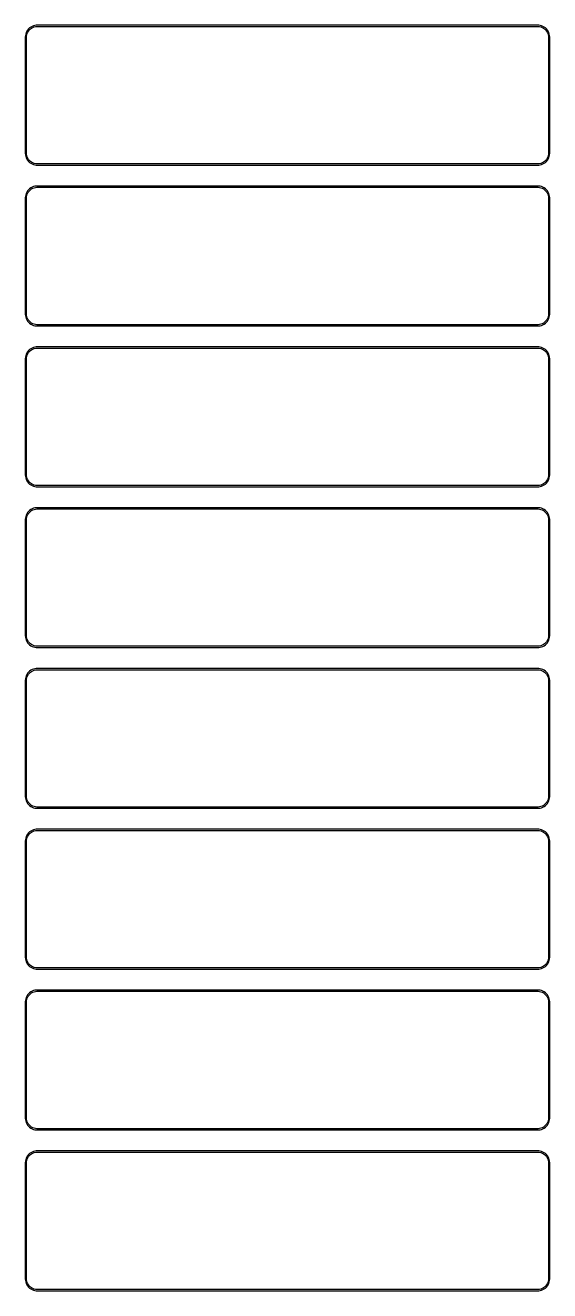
# Model space of a CAD drawing. Header units: metres. Extents: x -112 to 112, y 1005 to 2031.
# Drawn here: x -112 to 112, y 1488 to 2031 of the extents above; entities that cross this region are included whole.
import ezdxf

# ---------------------------------------------------------------- set-up
doc = ezdxf.new("R2010")
doc.units = ezdxf.units.M

msp = doc.modelspace()

# ---------------------------------------------------------------- linework, layer by layer
for p, q in [((-109.045, 2030.76), (-109.629, 2030.52)), ((-108.437, 2030.91), (-109.045, 2030.76)), ((-107.814, 2030.99), (-108.437, 2030.91)), ((107.814, 2030.99), (-107.814, 2030.99)), ((108.437, 2030.91), (107.814, 2030.99)), ((109.045, 2030.76), (108.437, 2030.91)), ((109.629, 2030.52), (109.045, 2030.76)), ((-112.461, 2026.63), (-112.5, 2026)), ((-112.5, 2026), (-112.5, 1976)), ((-112.343, 2027.24), (-112.461, 2026.63)), ((-112.149, 2027.84), (-112.343, 2027.24)), ((-111.882, 2028.41), (-112.149, 2027.84)), ((-112, 2025.75), (-111.963, 2026.35)), ((-112, 1976.25), (-112, 2025.75)), ((-111.963, 2026.35), (-111.851, 2026.93)), ((-111.545, 2028.94), (-111.882, 2028.41)), ((-111.851, 2026.93), (-111.666, 2027.5)), ((-111.666, 2027.5), (-111.412, 2028.04)), ((-111.145, 2029.42), (-111.545, 2028.94)), ((-111.412, 2028.04), (-111.093, 2028.54)), ((-110.687, 2029.85), (-111.145, 2029.42)), ((-111.093, 2028.54), (-110.713, 2029)), ((-110.713, 2029), (-110.278, 2029.41)), ((-110.179, 2030.22), (-110.687, 2029.85)), ((-110.278, 2029.41), (-109.795, 2029.76)), ((-109.629, 2030.52), (-110.179, 2030.22)), ((-109.795, 2029.76), (-109.272, 2030.05)), ((-109.272, 2030.05), (-108.718, 2030.27)), ((-108.718, 2030.27), (-108.14, 2030.42)), ((-108.14, 2030.42), (-107.548, 2030.49)), ((-107.548, 2030.49), (107.548, 2030.49)), ((107.548, 2030.49), (108.14, 2030.42)), ((108.14, 2030.42), (108.718, 2030.27)), ((108.718, 2030.27), (109.272, 2030.05)), ((109.272, 2030.05), (109.795, 2029.76)), ((110.179, 2030.22), (109.629, 2030.52)), ((109.795, 2029.76), (110.278, 2029.41)), ((110.687, 2029.85), (110.179, 2030.22)), ((110.278, 2029.41), (110.713, 2029)), ((111.145, 2029.42), (110.687, 2029.85)), ((110.713, 2029), (111.093, 2028.54)), ((111.093, 2028.54), (111.412, 2028.04)), ((111.545, 2028.94), (111.145, 2029.42)), ((111.412, 2028.04), (111.666, 2027.5)), ((111.882, 2028.41), (111.545, 2028.94)), ((111.666, 2027.5), (111.851, 2026.93)), ((111.851, 2026.93), (111.963, 2026.35)), ((112.149, 2027.84), (111.882, 2028.41)), ((111.963, 2026.35), (112, 2025.75)), ((112, 2025.75), (112, 1976.25)), ((112.343, 2027.24), (112.149, 2027.84)), ((112.461, 2026.63), (112.343, 2027.24)), ((112.5, 2026), (112.461, 2026.63)), ((112.5, 1976), (112.5, 2026)), ((-112.5, 1976), (-112.461, 1975.37)), ((-112.461, 1975.37), (-112.343, 1974.76)), ((-112.343, 1974.76), (-112.149, 1974.16)), ((-112.149, 1974.16), (-111.882, 1973.59)), ((-111.963, 1975.65), (-112, 1976.25)), ((-111.851, 1975.07), (-111.963, 1975.65)), ((-111.882, 1973.59), (-111.545, 1973.06)), ((-111.666, 1974.5), (-111.851, 1975.07)), ((-111.412, 1973.96), (-111.666, 1974.5)), ((-111.545, 1973.06), (-111.145, 1972.58)), ((-111.093, 1973.46), (-111.412, 1973.96)), ((-111.145, 1972.58), (-110.687, 1972.15)), ((-110.713, 1973), (-111.093, 1973.46)), ((-110.278, 1972.59), (-110.713, 1973)), ((-110.687, 1972.15), (-110.179, 1971.78)), ((-109.795, 1972.24), (-110.278, 1972.59)), ((-110.179, 1971.78), (-109.629, 1971.48)), ((-109.272, 1971.95), (-109.795, 1972.24)), ((-109.629, 1971.48), (-109.045, 1971.24)), ((-108.718, 1971.73), (-109.272, 1971.95)), ((-109.045, 1971.24), (-108.437, 1971.09)), ((-108.14, 1971.58), (-108.718, 1971.73)), ((-108.437, 1971.09), (-107.814, 1971.01)), ((-107.548, 1971.51), (-108.14, 1971.58)), ((107.548, 1971.51), (-107.548, 1971.51)), ((108.14, 1971.58), (107.548, 1971.51)), ((107.814, 1971.01), (108.437, 1971.09)), ((108.718, 1971.73), (108.14, 1971.58)), ((108.437, 1971.09), (109.045, 1971.24)), ((109.272, 1971.95), (108.718, 1971.73)), ((109.045, 1971.24), (109.629, 1971.48)), ((109.795, 1972.24), (109.272, 1971.95)), ((109.629, 1971.48), (110.179, 1971.78)), ((110.278, 1972.59), (109.795, 1972.24)), ((110.179, 1971.78), (110.687, 1972.15)), ((110.713, 1973), (110.278, 1972.59)), ((110.687, 1972.15), (111.145, 1972.58)), ((111.093, 1973.46), (110.713, 1973)), ((111.412, 1973.96), (111.093, 1973.46)), ((111.145, 1972.58), (111.545, 1973.06)), ((111.666, 1974.5), (111.412, 1973.96)), ((111.545, 1973.06), (111.882, 1973.59)), ((111.851, 1975.07), (111.666, 1974.5)), ((111.963, 1975.65), (111.851, 1975.07)), ((111.882, 1973.59), (112.149, 1974.16)), ((112, 1976.25), (111.963, 1975.65)), ((112.149, 1974.16), (112.343, 1974.76)), ((112.343, 1974.76), (112.461, 1975.37)), ((112.461, 1975.37), (112.5, 1976)), ((-107.814, 1971.01), (107.814, 1971.01)), ((-111.145, 1960.42), (-111.545, 1959.94)), ((-110.687, 1960.85), (-111.145, 1960.42)), ((-110.713, 1960), (-110.278, 1960.41)), ((-110.179, 1961.22), (-110.687, 1960.85)), ((-110.278, 1960.41), (-109.795, 1960.76)), ((-109.629, 1961.52), (-110.179, 1961.22)), ((-109.795, 1960.76), (-109.272, 1961.05)), ((-109.045, 1961.76), (-109.629, 1961.52)), ((-109.272, 1961.05), (-108.718, 1961.27)), ((-108.437, 1961.91), (-109.045, 1961.76)), ((-108.718, 1961.27), (-108.14, 1961.42)), ((-107.814, 1961.99), (-108.437, 1961.91)), ((-108.14, 1961.42), (-107.548, 1961.49)), ((107.814, 1961.99), (-107.814, 1961.99)), ((-107.548, 1961.49), (107.548, 1961.49)), ((107.548, 1961.49), (108.14, 1961.42)), ((108.437, 1961.91), (107.814, 1961.99)), ((108.14, 1961.42), (108.718, 1961.27)), ((109.045, 1961.76), (108.437, 1961.91)), ((108.718, 1961.27), (109.272, 1961.05)), ((109.629, 1961.52), (109.045, 1961.76)), ((109.272, 1961.05), (109.795, 1960.76)), ((110.179, 1961.22), (109.629, 1961.52)), ((109.795, 1960.76), (110.278, 1960.41)), ((110.687, 1960.85), (110.179, 1961.22)), ((110.278, 1960.41), (110.713, 1960)), ((111.145, 1960.42), (110.687, 1960.85)), ((111.545, 1959.94), (111.145, 1960.42)), ((-112.461, 1957.63), (-112.5, 1957)), ((-112.5, 1957), (-112.5, 1907)), ((-112.343, 1958.24), (-112.461, 1957.63)), ((-112.149, 1958.84), (-112.343, 1958.24)), ((-111.882, 1959.41), (-112.149, 1958.84)), ((-112, 1956.75), (-111.963, 1957.35)), ((-112, 1907.25), (-112, 1956.75)), ((-111.963, 1957.35), (-111.851, 1957.93)), ((-111.545, 1959.94), (-111.882, 1959.41)), ((-111.851, 1957.93), (-111.666, 1958.5)), ((-111.666, 1958.5), (-111.412, 1959.04)), ((-111.412, 1959.04), (-111.093, 1959.54)), ((-111.093, 1959.54), (-110.713, 1960)), ((110.713, 1960), (111.093, 1959.54)), ((111.093, 1959.54), (111.412, 1959.04)), ((111.412, 1959.04), (111.666, 1958.5)), ((111.882, 1959.41), (111.545, 1959.94)), ((111.666, 1958.5), (111.851, 1957.93)), ((111.851, 1957.93), (111.963, 1957.35)), ((112.149, 1958.84), (111.882, 1959.41)), ((111.963, 1957.35), (112, 1956.75)), ((112, 1956.75), (112, 1907.25)), ((112.343, 1958.24), (112.149, 1958.84)), ((112.461, 1957.63), (112.343, 1958.24)), ((112.5, 1957), (112.461, 1957.63)), ((112.5, 1907), (112.5, 1957)), ((-112.5, 1907), (-112.461, 1906.37)), ((-112.461, 1906.37), (-112.343, 1905.76)), ((-111.963, 1906.65), (-112, 1907.25)), ((-111.851, 1906.07), (-111.963, 1906.65)), ((-111.666, 1905.5), (-111.851, 1906.07)), ((111.851, 1906.07), (111.666, 1905.5)), ((111.963, 1906.65), (111.851, 1906.07)), ((112, 1907.25), (111.963, 1906.65)), ((112.343, 1905.76), (112.461, 1906.37)), ((112.461, 1906.37), (112.5, 1907)), ((-112.343, 1905.76), (-112.149, 1905.16)), ((-112.149, 1905.16), (-111.882, 1904.59)), ((-111.882, 1904.59), (-111.545, 1904.06)), ((-111.412, 1904.96), (-111.666, 1905.5)), ((-111.545, 1904.06), (-111.145, 1903.58)), ((-111.093, 1904.46), (-111.412, 1904.96)), ((-111.145, 1903.58), (-110.687, 1903.15)), ((-110.713, 1904), (-111.093, 1904.46)), ((-110.278, 1903.59), (-110.713, 1904)), ((-110.687, 1903.15), (-110.179, 1902.78)), ((-109.795, 1903.24), (-110.278, 1903.59)), ((-110.179, 1902.78), (-109.629, 1902.48)), ((-109.272, 1902.95), (-109.795, 1903.24)), ((-109.629, 1902.48), (-109.045, 1902.24)), ((-108.718, 1902.73), (-109.272, 1902.95)), ((-109.045, 1902.24), (-108.437, 1902.09)), ((-108.14, 1902.58), (-108.718, 1902.73)), ((-108.437, 1902.09), (-107.814, 1902.01)), ((-107.548, 1902.51), (-108.14, 1902.58)), ((-107.814, 1902.01), (107.814, 1902.01)), ((107.548, 1902.51), (-107.548, 1902.51)), ((108.14, 1902.58), (107.548, 1902.51)), ((107.814, 1902.01), (108.437, 1902.09)), ((108.718, 1902.73), (108.14, 1902.58)), ((108.437, 1902.09), (109.045, 1902.24)), ((109.272, 1902.95), (108.718, 1902.73)), ((109.045, 1902.24), (109.629, 1902.48)), ((109.795, 1903.24), (109.272, 1902.95)), ((109.629, 1902.48), (110.179, 1902.78)), ((110.278, 1903.59), (109.795, 1903.24)), ((110.179, 1902.78), (110.687, 1903.15)), ((110.713, 1904), (110.278, 1903.59)), ((110.687, 1903.15), (111.145, 1903.58)), ((111.093, 1904.46), (110.713, 1904)), ((111.412, 1904.96), (111.093, 1904.46)), ((111.145, 1903.58), (111.545, 1904.06)), ((111.666, 1905.5), (111.412, 1904.96)), ((111.545, 1904.06), (111.882, 1904.59)), ((111.882, 1904.59), (112.149, 1905.16)), ((112.149, 1905.16), (112.343, 1905.76)), ((-112.149, 1889.84), (-112.343, 1889.24)), ((-111.882, 1890.41), (-112.149, 1889.84)), ((-111.545, 1890.94), (-111.882, 1890.41)), ((-111.666, 1889.5), (-111.412, 1890.04)), ((-111.145, 1891.42), (-111.545, 1890.94)), ((-111.412, 1890.04), (-111.093, 1890.54)), ((-110.687, 1891.85), (-111.145, 1891.42)), ((-111.093, 1890.54), (-110.713, 1891)), ((-110.713, 1891), (-110.278, 1891.41)), ((-110.179, 1892.22), (-110.687, 1891.85)), ((-110.278, 1891.41), (-109.795, 1891.76)), ((-109.629, 1892.52), (-110.179, 1892.22)), ((-109.795, 1891.76), (-109.272, 1892.05)), ((-109.045, 1892.76), (-109.629, 1892.52)), ((-109.272, 1892.05), (-108.718, 1892.27)), ((-108.437, 1892.91), (-109.045, 1892.76)), ((-108.718, 1892.27), (-108.14, 1892.42)), ((-107.814, 1892.99), (-108.437, 1892.91)), ((-108.14, 1892.42), (-107.548, 1892.49)), ((107.814, 1892.99), (-107.814, 1892.99)), ((-107.548, 1892.49), (107.548, 1892.49)), ((107.548, 1892.49), (108.14, 1892.42)), ((108.437, 1892.91), (107.814, 1892.99)), ((108.14, 1892.42), (108.718, 1892.27)), ((109.045, 1892.76), (108.437, 1892.91)), ((108.718, 1892.27), (109.272, 1892.05)), ((109.629, 1892.52), (109.045, 1892.76)), ((109.272, 1892.05), (109.795, 1891.76)), ((110.179, 1892.22), (109.629, 1892.52)), ((109.795, 1891.76), (110.278, 1891.41)), ((110.687, 1891.85), (110.179, 1892.22)), ((110.278, 1891.41), (110.713, 1891)), ((111.145, 1891.42), (110.687, 1891.85)), ((110.713, 1891), (111.093, 1890.54)), ((111.093, 1890.54), (111.412, 1890.04)), ((111.545, 1890.94), (111.145, 1891.42)), ((111.412, 1890.04), (111.666, 1889.5)), ((111.882, 1890.41), (111.545, 1890.94)), ((112.149, 1889.84), (111.882, 1890.41)), ((112.343, 1889.24), (112.149, 1889.84)), ((-112.461, 1888.63), (-112.5, 1888)), ((-112.5, 1888), (-112.5, 1838)), ((-112.343, 1889.24), (-112.461, 1888.63)), ((-112, 1887.75), (-111.963, 1888.35)), ((-112, 1838.25), (-112, 1887.75)), ((-111.963, 1888.35), (-111.851, 1888.93)), ((-111.851, 1888.93), (-111.666, 1889.5)), ((111.666, 1889.5), (111.851, 1888.93)), ((111.851, 1888.93), (111.963, 1888.35)), ((111.963, 1888.35), (112, 1887.75)), ((112, 1887.75), (112, 1838.25)), ((112.461, 1888.63), (112.343, 1889.24)), ((112.5, 1888), (112.461, 1888.63)), ((112.5, 1838), (112.5, 1888)), ((-112.5, 1838), (-112.461, 1837.37)), ((-112.461, 1837.37), (-112.343, 1836.76)), ((-112.343, 1836.76), (-112.149, 1836.16)), ((-112.149, 1836.16), (-111.882, 1835.59)), ((-111.963, 1837.65), (-112, 1838.25)), ((-111.851, 1837.07), (-111.963, 1837.65)), ((-111.882, 1835.59), (-111.545, 1835.06)), ((-111.666, 1836.5), (-111.851, 1837.07)), ((-111.412, 1835.96), (-111.666, 1836.5)), ((-111.093, 1835.46), (-111.412, 1835.96)), ((-110.713, 1835), (-111.093, 1835.46)), ((111.093, 1835.46), (110.713, 1835)), ((111.412, 1835.96), (111.093, 1835.46)), ((111.666, 1836.5), (111.412, 1835.96)), ((111.545, 1835.06), (111.882, 1835.59)), ((111.851, 1837.07), (111.666, 1836.5)), ((111.963, 1837.65), (111.851, 1837.07)), ((111.882, 1835.59), (112.149, 1836.16)), ((112, 1838.25), (111.963, 1837.65)), ((112.149, 1836.16), (112.343, 1836.76)), ((112.343, 1836.76), (112.461, 1837.37)), ((112.461, 1837.37), (112.5, 1838)), ((-111.545, 1835.06), (-111.145, 1834.58)), ((-111.145, 1834.58), (-110.687, 1834.15)), ((-110.278, 1834.59), (-110.713, 1835)), ((-110.687, 1834.15), (-110.179, 1833.78)), ((-109.795, 1834.24), (-110.278, 1834.59)), ((-110.179, 1833.78), (-109.629, 1833.48)), ((-109.272, 1833.95), (-109.795, 1834.24)), ((-109.629, 1833.48), (-109.045, 1833.24)), ((-108.718, 1833.73), (-109.272, 1833.95)), ((-109.045, 1833.24), (-108.437, 1833.09)), ((-108.14, 1833.58), (-108.718, 1833.73)), ((-108.437, 1833.09), (-107.814, 1833.01)), ((-107.548, 1833.51), (-108.14, 1833.58)), ((-107.814, 1833.01), (107.814, 1833.01)), ((107.548, 1833.51), (-107.548, 1833.51)), ((108.14, 1833.58), (107.548, 1833.51)), ((107.814, 1833.01), (108.437, 1833.09)), ((108.718, 1833.73), (108.14, 1833.58)), ((108.437, 1833.09), (109.045, 1833.24)), ((109.272, 1833.95), (108.718, 1833.73)), ((109.045, 1833.24), (109.629, 1833.48)), ((109.795, 1834.24), (109.272, 1833.95)), ((109.629, 1833.48), (110.179, 1833.78)), ((110.278, 1834.59), (109.795, 1834.24)), ((110.179, 1833.78), (110.687, 1834.15)), ((110.713, 1835), (110.278, 1834.59)), ((110.687, 1834.15), (111.145, 1834.58)), ((111.145, 1834.58), (111.545, 1835.06)), ((-112.461, 1819.63), (-112.5, 1819)), ((-112.5, 1819), (-112.5, 1769)), ((-112.343, 1820.24), (-112.461, 1819.63)), ((-112.149, 1820.84), (-112.343, 1820.24)), ((-111.882, 1821.41), (-112.149, 1820.84)), ((-112, 1818.75), (-111.963, 1819.35)), ((-111.963, 1819.35), (-111.851, 1819.93)), ((-111.545, 1821.94), (-111.882, 1821.41)), ((-111.851, 1819.93), (-111.666, 1820.5)), ((-111.666, 1820.5), (-111.412, 1821.04)), ((-111.145, 1822.42), (-111.545, 1821.94)), ((-111.412, 1821.04), (-111.093, 1821.54)), ((-110.687, 1822.85), (-111.145, 1822.42)), ((-111.093, 1821.54), (-110.713, 1822)), ((-110.713, 1822), (-110.278, 1822.41)), ((-110.179, 1823.22), (-110.687, 1822.85)), ((-110.278, 1822.41), (-109.795, 1822.76)), ((-109.629, 1823.52), (-110.179, 1823.22)), ((-109.795, 1822.76), (-109.272, 1823.05)), ((-109.045, 1823.76), (-109.629, 1823.52)), ((-109.272, 1823.05), (-108.718, 1823.27)), ((-108.437, 1823.91), (-109.045, 1823.76)), ((-108.718, 1823.27), (-108.14, 1823.42)), ((-107.814, 1823.99), (-108.437, 1823.91)), ((-108.14, 1823.42), (-107.548, 1823.49)), ((107.814, 1823.99), (-107.814, 1823.99)), ((-107.548, 1823.49), (107.548, 1823.49)), ((107.548, 1823.49), (108.14, 1823.42)), ((108.437, 1823.91), (107.814, 1823.99)), ((108.14, 1823.42), (108.718, 1823.27)), ((109.045, 1823.76), (108.437, 1823.91)), ((108.718, 1823.27), (109.272, 1823.05)), ((109.629, 1823.52), (109.045, 1823.76)), ((109.272, 1823.05), (109.795, 1822.76)), ((110.179, 1823.22), (109.629, 1823.52)), ((109.795, 1822.76), (110.278, 1822.41)), ((110.687, 1822.85), (110.179, 1823.22)), ((110.278, 1822.41), (110.713, 1822)), ((111.145, 1822.42), (110.687, 1822.85)), ((110.713, 1822), (111.093, 1821.54)), ((111.093, 1821.54), (111.412, 1821.04)), ((111.545, 1821.94), (111.145, 1822.42)), ((111.412, 1821.04), (111.666, 1820.5)), ((111.882, 1821.41), (111.545, 1821.94)), ((111.666, 1820.5), (111.851, 1819.93)), ((111.851, 1819.93), (111.963, 1819.35)), ((112.149, 1820.84), (111.882, 1821.41)), ((111.963, 1819.35), (112, 1818.75)), ((112.343, 1820.24), (112.149, 1820.84)), ((112.461, 1819.63), (112.343, 1820.24)), ((112.5, 1819), (112.461, 1819.63)), ((112.5, 1769), (112.5, 1819)), ((-112, 1769.25), (-112, 1818.75)), ((112, 1818.75), (112, 1769.25)), ((-112.5, 1769), (-112.461, 1768.37)), ((-112.461, 1768.37), (-112.343, 1767.76)), ((-112.343, 1767.76), (-112.149, 1767.16)), ((-112.149, 1767.16), (-111.882, 1766.59)), ((-111.963, 1768.65), (-112, 1769.25)), ((-111.851, 1768.07), (-111.963, 1768.65)), ((-111.882, 1766.59), (-111.545, 1766.06)), ((-111.666, 1767.5), (-111.851, 1768.07)), ((-111.412, 1766.96), (-111.666, 1767.5)), ((-111.545, 1766.06), (-111.145, 1765.58)), ((-111.093, 1766.46), (-111.412, 1766.96)), ((-111.145, 1765.58), (-110.687, 1765.15)), ((-110.713, 1766), (-111.093, 1766.46)), ((-110.278, 1765.59), (-110.713, 1766)), ((-110.687, 1765.15), (-110.179, 1764.78)), ((-109.795, 1765.24), (-110.278, 1765.59)), ((-110.179, 1764.78), (-109.629, 1764.48)), ((-109.272, 1764.95), (-109.795, 1765.24)), ((-108.718, 1764.73), (-109.272, 1764.95)), ((-108.14, 1764.58), (-108.718, 1764.73)), ((108.718, 1764.73), (108.14, 1764.58)), ((109.272, 1764.95), (108.718, 1764.73)), ((109.795, 1765.24), (109.272, 1764.95)), ((109.629, 1764.48), (110.179, 1764.78)), ((110.278, 1765.59), (109.795, 1765.24)), ((110.179, 1764.78), (110.687, 1765.15)), ((110.713, 1766), (110.278, 1765.59)), ((110.687, 1765.15), (111.145, 1765.58)), ((111.093, 1766.46), (110.713, 1766)), ((111.412, 1766.96), (111.093, 1766.46)), ((111.145, 1765.58), (111.545, 1766.06)), ((111.666, 1767.5), (111.412, 1766.96)), ((111.545, 1766.06), (111.882, 1766.59)), ((111.851, 1768.07), (111.666, 1767.5)), ((111.963, 1768.65), (111.851, 1768.07)), ((111.882, 1766.59), (112.149, 1767.16)), ((112, 1769.25), (111.963, 1768.65)), ((112.149, 1767.16), (112.343, 1767.76)), ((112.343, 1767.76), (112.461, 1768.37)), ((112.461, 1768.37), (112.5, 1769)), ((-109.629, 1764.48), (-109.045, 1764.24)), ((-109.045, 1764.24), (-108.437, 1764.09)), ((-108.437, 1764.09), (-107.814, 1764.01)), ((-107.548, 1764.51), (-108.14, 1764.58)), ((-107.814, 1764.01), (107.814, 1764.01)), ((107.548, 1764.51), (-107.548, 1764.51)), ((108.14, 1764.58), (107.548, 1764.51)), ((107.814, 1764.01), (108.437, 1764.09)), ((108.437, 1764.09), (109.045, 1764.24)), ((109.045, 1764.24), (109.629, 1764.48)), ((-110.687, 1753.85), (-111.145, 1753.42)), ((-110.179, 1754.22), (-110.687, 1753.85)), ((-109.629, 1754.52), (-110.179, 1754.22)), ((-109.795, 1753.76), (-109.272, 1754.05)), ((-109.045, 1754.76), (-109.629, 1754.52)), ((-109.272, 1754.05), (-108.718, 1754.27)), ((-108.437, 1754.91), (-109.045, 1754.76)), ((-108.718, 1754.27), (-108.14, 1754.42)), ((-107.814, 1754.99), (-108.437, 1754.91)), ((-108.14, 1754.42), (-107.548, 1754.49)), ((107.814, 1754.99), (-107.814, 1754.99)), ((-107.548, 1754.49), (107.548, 1754.49)), ((107.548, 1754.49), (108.14, 1754.42)), ((108.437, 1754.91), (107.814, 1754.99)), ((108.14, 1754.42), (108.718, 1754.27)), ((109.045, 1754.76), (108.437, 1754.91)), ((108.718, 1754.27), (109.272, 1754.05)), ((109.629, 1754.52), (109.045, 1754.76)), ((109.272, 1754.05), (109.795, 1753.76)), ((110.179, 1754.22), (109.629, 1754.52)), ((110.687, 1753.85), (110.179, 1754.22)), ((111.145, 1753.42), (110.687, 1753.85)), ((-112.461, 1750.63), (-112.5, 1750)), ((-112.5, 1750), (-112.5, 1700)), ((-112.343, 1751.24), (-112.461, 1750.63)), ((-112.149, 1751.84), (-112.343, 1751.24)), ((-111.882, 1752.41), (-112.149, 1751.84)), ((-112, 1749.75), (-111.963, 1750.35)), ((-112, 1700.25), (-112, 1749.75)), ((-111.963, 1750.35), (-111.851, 1750.93)), ((-111.545, 1752.94), (-111.882, 1752.41)), ((-111.851, 1750.93), (-111.666, 1751.5)), ((-111.666, 1751.5), (-111.412, 1752.04)), ((-111.145, 1753.42), (-111.545, 1752.94)), ((-111.412, 1752.04), (-111.093, 1752.54)), ((-111.093, 1752.54), (-110.713, 1753)), ((-110.713, 1753), (-110.278, 1753.41)), ((-110.278, 1753.41), (-109.795, 1753.76)), ((109.795, 1753.76), (110.278, 1753.41)), ((110.278, 1753.41), (110.713, 1753)), ((110.713, 1753), (111.093, 1752.54)), ((111.093, 1752.54), (111.412, 1752.04)), ((111.545, 1752.94), (111.145, 1753.42)), ((111.412, 1752.04), (111.666, 1751.5)), ((111.882, 1752.41), (111.545, 1752.94)), ((111.666, 1751.5), (111.851, 1750.93)), ((111.851, 1750.93), (111.963, 1750.35)), ((112.149, 1751.84), (111.882, 1752.41)), ((111.963, 1750.35), (112, 1749.75)), ((112, 1749.75), (112, 1700.25)), ((112.343, 1751.24), (112.149, 1751.84)), ((112.461, 1750.63), (112.343, 1751.24)), ((112.5, 1750), (112.461, 1750.63)), ((112.5, 1700), (112.5, 1750)), ((-112.5, 1700), (-112.461, 1699.37)), ((-111.963, 1699.65), (-112, 1700.25)), ((-111.851, 1699.07), (-111.963, 1699.65)), ((111.963, 1699.65), (111.851, 1699.07)), ((112, 1700.25), (111.963, 1699.65)), ((112.461, 1699.37), (112.5, 1700)), ((-112.461, 1699.37), (-112.343, 1698.76)), ((-112.343, 1698.76), (-112.149, 1698.16)), ((-112.149, 1698.16), (-111.882, 1697.59)), ((-111.882, 1697.59), (-111.545, 1697.06)), ((-111.666, 1698.5), (-111.851, 1699.07)), ((-111.412, 1697.96), (-111.666, 1698.5)), ((-111.545, 1697.06), (-111.145, 1696.58)), ((-111.093, 1697.46), (-111.412, 1697.96)), ((-111.145, 1696.58), (-110.687, 1696.15)), ((-110.713, 1697), (-111.093, 1697.46)), ((-110.278, 1696.59), (-110.713, 1697)), ((-110.687, 1696.15), (-110.179, 1695.78)), ((-109.795, 1696.24), (-110.278, 1696.59)), ((-110.179, 1695.78), (-109.629, 1695.48)), ((-109.272, 1695.95), (-109.795, 1696.24)), ((-109.629, 1695.48), (-109.045, 1695.24)), ((-108.718, 1695.73), (-109.272, 1695.95)), ((-109.045, 1695.24), (-108.437, 1695.09)), ((-108.14, 1695.58), (-108.718, 1695.73)), ((-108.437, 1695.09), (-107.814, 1695.01)), ((-107.548, 1695.51), (-108.14, 1695.58)), ((-107.814, 1695.01), (107.814, 1695.01)), ((107.548, 1695.51), (-107.548, 1695.51)), ((108.14, 1695.58), (107.548, 1695.51)), ((107.814, 1695.01), (108.437, 1695.09)), ((108.718, 1695.73), (108.14, 1695.58)), ((108.437, 1695.09), (109.045, 1695.24)), ((109.272, 1695.95), (108.718, 1695.73)), ((109.045, 1695.24), (109.629, 1695.48)), ((109.795, 1696.24), (109.272, 1695.95)), ((109.629, 1695.48), (110.179, 1695.78)), ((110.278, 1696.59), (109.795, 1696.24)), ((110.179, 1695.78), (110.687, 1696.15)), ((110.713, 1697), (110.278, 1696.59)), ((110.687, 1696.15), (111.145, 1696.58)), ((111.093, 1697.46), (110.713, 1697)), ((111.412, 1697.96), (111.093, 1697.46)), ((111.145, 1696.58), (111.545, 1697.06)), ((111.666, 1698.5), (111.412, 1697.96)), ((111.545, 1697.06), (111.882, 1697.59)), ((111.851, 1699.07), (111.666, 1698.5)), ((111.882, 1697.59), (112.149, 1698.16)), ((112.149, 1698.16), (112.343, 1698.76)), ((112.343, 1698.76), (112.461, 1699.37)), ((-111.882, 1683.41), (-112.149, 1682.84)), ((-111.545, 1683.94), (-111.882, 1683.41)), ((-111.145, 1684.42), (-111.545, 1683.94)), ((-111.412, 1683.04), (-111.093, 1683.54)), ((-110.687, 1684.85), (-111.145, 1684.42)), ((-111.093, 1683.54), (-110.713, 1684)), ((-110.713, 1684), (-110.278, 1684.41)), ((-110.179, 1685.22), (-110.687, 1684.85)), ((-110.278, 1684.41), (-109.795, 1684.76)), ((-109.629, 1685.52), (-110.179, 1685.22)), ((-109.795, 1684.76), (-109.272, 1685.05)), ((-109.045, 1685.76), (-109.629, 1685.52)), ((-109.272, 1685.05), (-108.718, 1685.27)), ((-108.437, 1685.91), (-109.045, 1685.76)), ((-108.718, 1685.27), (-108.14, 1685.42)), ((-107.814, 1685.99), (-108.437, 1685.91)), ((-108.14, 1685.42), (-107.548, 1685.49)), ((107.814, 1685.99), (-107.814, 1685.99)), ((-107.548, 1685.49), (107.548, 1685.49)), ((107.548, 1685.49), (108.14, 1685.42)), ((108.437, 1685.91), (107.814, 1685.99)), ((108.14, 1685.42), (108.718, 1685.27)), ((109.045, 1685.76), (108.437, 1685.91)), ((108.718, 1685.27), (109.272, 1685.05)), ((109.629, 1685.52), (109.045, 1685.76)), ((109.272, 1685.05), (109.795, 1684.76)), ((110.179, 1685.22), (109.629, 1685.52)), ((109.795, 1684.76), (110.278, 1684.41)), ((110.687, 1684.85), (110.179, 1685.22)), ((110.278, 1684.41), (110.713, 1684)), ((111.145, 1684.42), (110.687, 1684.85)), ((110.713, 1684), (111.093, 1683.54)), ((111.093, 1683.54), (111.412, 1683.04)), ((111.545, 1683.94), (111.145, 1684.42)), ((111.882, 1683.41), (111.545, 1683.94)), ((112.149, 1682.84), (111.882, 1683.41)), ((-112.461, 1681.63), (-112.5, 1681)), ((-112.5, 1681), (-112.5, 1631)), ((-112.343, 1682.24), (-112.461, 1681.63)), ((-112.149, 1682.84), (-112.343, 1682.24)), ((-112, 1680.75), (-111.963, 1681.35)), ((-112, 1631.25), (-112, 1680.75)), ((-111.963, 1681.35), (-111.851, 1681.93)), ((-111.851, 1681.93), (-111.666, 1682.5)), ((-111.666, 1682.5), (-111.412, 1683.04)), ((111.412, 1683.04), (111.666, 1682.5)), ((111.666, 1682.5), (111.851, 1681.93)), ((111.851, 1681.93), (111.963, 1681.35)), ((111.963, 1681.35), (112, 1680.75)), ((112, 1680.75), (112, 1631.25)), ((112.343, 1682.24), (112.149, 1682.84)), ((112.461, 1681.63), (112.343, 1682.24)), ((112.5, 1681), (112.461, 1681.63)), ((112.5, 1631), (112.5, 1681)), ((-112.5, 1631), (-112.461, 1630.37)), ((-112.461, 1630.37), (-112.343, 1629.76)), ((-112.343, 1629.76), (-112.149, 1629.16)), ((-112.149, 1629.16), (-111.882, 1628.59)), ((-111.963, 1630.65), (-112, 1631.25)), ((-111.851, 1630.07), (-111.963, 1630.65)), ((-111.666, 1629.5), (-111.851, 1630.07)), ((-111.412, 1628.96), (-111.666, 1629.5)), ((-111.093, 1628.46), (-111.412, 1628.96)), ((111.412, 1628.96), (111.093, 1628.46)), ((111.666, 1629.5), (111.412, 1628.96)), ((111.851, 1630.07), (111.666, 1629.5)), ((111.963, 1630.65), (111.851, 1630.07)), ((111.882, 1628.59), (112.149, 1629.16)), ((112, 1631.25), (111.963, 1630.65)), ((112.149, 1629.16), (112.343, 1629.76)), ((112.343, 1629.76), (112.461, 1630.37)), ((112.461, 1630.37), (112.5, 1631)), ((-111.882, 1628.59), (-111.545, 1628.06)), ((-111.545, 1628.06), (-111.145, 1627.58)), ((-111.145, 1627.58), (-110.687, 1627.15)), ((-110.713, 1628), (-111.093, 1628.46)), ((-110.278, 1627.59), (-110.713, 1628)), ((-110.687, 1627.15), (-110.179, 1626.78)), ((-109.795, 1627.24), (-110.278, 1627.59)), ((-110.179, 1626.78), (-109.629, 1626.48)), ((-109.272, 1626.95), (-109.795, 1627.24)), ((-109.629, 1626.48), (-109.045, 1626.24)), ((-108.718, 1626.73), (-109.272, 1626.95)), ((-109.045, 1626.24), (-108.437, 1626.09)), ((-108.14, 1626.58), (-108.718, 1626.73)), ((-108.437, 1626.09), (-107.814, 1626.01)), ((-107.548, 1626.51), (-108.14, 1626.58)), ((-107.814, 1626.01), (107.814, 1626.01)), ((107.548, 1626.51), (-107.548, 1626.51)), ((108.14, 1626.58), (107.548, 1626.51)), ((107.814, 1626.01), (108.437, 1626.09)), ((108.718, 1626.73), (108.14, 1626.58)), ((108.437, 1626.09), (109.045, 1626.24)), ((109.272, 1626.95), (108.718, 1626.73)), ((109.045, 1626.24), (109.629, 1626.48)), ((109.795, 1627.24), (109.272, 1626.95)), ((109.629, 1626.48), (110.179, 1626.78)), ((110.278, 1627.59), (109.795, 1627.24)), ((110.179, 1626.78), (110.687, 1627.15)), ((110.713, 1628), (110.278, 1627.59)), ((110.687, 1627.15), (111.145, 1627.58)), ((111.093, 1628.46), (110.713, 1628)), ((111.145, 1627.58), (111.545, 1628.06)), ((111.545, 1628.06), (111.882, 1628.59)), ((-112.343, 1613.24), (-112.461, 1612.63)), ((-112.149, 1613.84), (-112.343, 1613.24)), ((-111.882, 1614.41), (-112.149, 1613.84)), ((-111.963, 1612.35), (-111.851, 1612.93)), ((-111.545, 1614.94), (-111.882, 1614.41)), ((-111.851, 1612.93), (-111.666, 1613.5)), ((-111.666, 1613.5), (-111.412, 1614.04)), ((-111.145, 1615.42), (-111.545, 1614.94)), ((-111.412, 1614.04), (-111.093, 1614.54)), ((-110.687, 1615.85), (-111.145, 1615.42)), ((-111.093, 1614.54), (-110.713, 1615)), ((-110.713, 1615), (-110.278, 1615.41)), ((-110.179, 1616.22), (-110.687, 1615.85)), ((-110.278, 1615.41), (-109.795, 1615.76)), ((-109.629, 1616.52), (-110.179, 1616.22)), ((-109.795, 1615.76), (-109.272, 1616.05)), ((-109.045, 1616.76), (-109.629, 1616.52)), ((-109.272, 1616.05), (-108.718, 1616.27)), ((-108.437, 1616.91), (-109.045, 1616.76)), ((-108.718, 1616.27), (-108.14, 1616.42)), ((-107.814, 1616.99), (-108.437, 1616.91)), ((-108.14, 1616.42), (-107.548, 1616.49)), ((107.814, 1616.99), (-107.814, 1616.99)), ((-107.548, 1616.49), (107.548, 1616.49)), ((107.548, 1616.49), (108.14, 1616.42)), ((108.437, 1616.91), (107.814, 1616.99)), ((108.14, 1616.42), (108.718, 1616.27)), ((109.045, 1616.76), (108.437, 1616.91)), ((108.718, 1616.27), (109.272, 1616.05)), ((109.629, 1616.52), (109.045, 1616.76)), ((109.272, 1616.05), (109.795, 1615.76)), ((110.179, 1616.22), (109.629, 1616.52)), ((109.795, 1615.76), (110.278, 1615.41)), ((110.687, 1615.85), (110.179, 1616.22)), ((110.278, 1615.41), (110.713, 1615)), ((111.145, 1615.42), (110.687, 1615.85)), ((110.713, 1615), (111.093, 1614.54)), ((111.093, 1614.54), (111.412, 1614.04)), ((111.545, 1614.94), (111.145, 1615.42)), ((111.412, 1614.04), (111.666, 1613.5)), ((111.882, 1614.41), (111.545, 1614.94)), ((111.666, 1613.5), (111.851, 1612.93)), ((111.851, 1612.93), (111.963, 1612.35)), ((112.149, 1613.84), (111.882, 1614.41)), ((112.343, 1613.24), (112.149, 1613.84)), ((112.461, 1612.63), (112.343, 1613.24)), ((-112.461, 1612.63), (-112.5, 1612)), ((-112.5, 1612), (-112.5, 1562)), ((-112, 1611.75), (-111.963, 1612.35)), ((-112, 1562.25), (-112, 1611.75)), ((111.963, 1612.35), (112, 1611.75)), ((112, 1611.75), (112, 1562.25)), ((112.5, 1612), (112.461, 1612.63)), ((112.5, 1562), (112.5, 1612)), ((-112.5, 1562), (-112.461, 1561.37)), ((-112.461, 1561.37), (-112.343, 1560.76)), ((-112.343, 1560.76), (-112.149, 1560.16)), ((-112.149, 1560.16), (-111.882, 1559.59)), ((-111.963, 1561.65), (-112, 1562.25)), ((-111.851, 1561.07), (-111.963, 1561.65)), ((-111.882, 1559.59), (-111.545, 1559.06)), ((-111.666, 1560.5), (-111.851, 1561.07)), ((-111.412, 1559.96), (-111.666, 1560.5)), ((-111.545, 1559.06), (-111.145, 1558.58)), ((-111.093, 1559.46), (-111.412, 1559.96)), ((-111.145, 1558.58), (-110.687, 1558.15)), ((-110.713, 1559), (-111.093, 1559.46)), ((-110.278, 1558.59), (-110.713, 1559)), ((-109.795, 1558.24), (-110.278, 1558.59)), ((110.278, 1558.59), (109.795, 1558.24)), ((110.713, 1559), (110.278, 1558.59)), ((110.687, 1558.15), (111.145, 1558.58)), ((111.093, 1559.46), (110.713, 1559)), ((111.412, 1559.96), (111.093, 1559.46)), ((111.145, 1558.58), (111.545, 1559.06)), ((111.666, 1560.5), (111.412, 1559.96)), ((111.545, 1559.06), (111.882, 1559.59)), ((111.851, 1561.07), (111.666, 1560.5)), ((111.963, 1561.65), (111.851, 1561.07)), ((111.882, 1559.59), (112.149, 1560.16)), ((112, 1562.25), (111.963, 1561.65)), ((112.149, 1560.16), (112.343, 1560.76)), ((112.343, 1560.76), (112.461, 1561.37)), ((112.461, 1561.37), (112.5, 1562)), ((-110.687, 1558.15), (-110.179, 1557.78)), ((-110.179, 1557.78), (-109.629, 1557.48)), ((-109.272, 1557.95), (-109.795, 1558.24)), ((-109.629, 1557.48), (-109.045, 1557.24)), ((-108.718, 1557.73), (-109.272, 1557.95)), ((-109.045, 1557.24), (-108.437, 1557.09)), ((-108.14, 1557.58), (-108.718, 1557.73)), ((-108.437, 1557.09), (-107.814, 1557.01)), ((-107.548, 1557.51), (-108.14, 1557.58)), ((-107.814, 1557.01), (107.814, 1557.01)), ((107.548, 1557.51), (-107.548, 1557.51)), ((108.14, 1557.58), (107.548, 1557.51)), ((107.814, 1557.01), (108.437, 1557.09)), ((108.718, 1557.73), (108.14, 1557.58)), ((108.437, 1557.09), (109.045, 1557.24)), ((109.272, 1557.95), (108.718, 1557.73)), ((109.045, 1557.24), (109.629, 1557.48)), ((109.795, 1558.24), (109.272, 1557.95)), ((109.629, 1557.48), (110.179, 1557.78)), ((110.179, 1557.78), (110.687, 1558.15)), ((-109.629, 1547.52), (-110.179, 1547.22)), ((-109.045, 1547.76), (-109.629, 1547.52)), ((-108.437, 1547.91), (-109.045, 1547.76)), ((-107.814, 1547.99), (-108.437, 1547.91)), ((107.814, 1547.99), (-107.814, 1547.99)), ((108.437, 1547.91), (107.814, 1547.99)), ((109.045, 1547.76), (108.437, 1547.91)), ((109.629, 1547.52), (109.045, 1547.76)), ((110.179, 1547.22), (109.629, 1547.52)), ((-112.461, 1543.63), (-112.5, 1543)), ((-112.5, 1543), (-112.5, 1493)), ((-112.343, 1544.24), (-112.461, 1543.63)), ((-112.149, 1544.84), (-112.343, 1544.24)), ((-111.882, 1545.41), (-112.149, 1544.84)), ((-112, 1542.75), (-111.963, 1543.35)), ((-112, 1493.25), (-112, 1542.75)), ((-111.963, 1543.35), (-111.851, 1543.93)), ((-111.545, 1545.94), (-111.882, 1545.41)), ((-111.851, 1543.93), (-111.666, 1544.5)), ((-111.666, 1544.5), (-111.412, 1545.04)), ((-111.145, 1546.42), (-111.545, 1545.94)), ((-111.412, 1545.04), (-111.093, 1545.54)), ((-110.687, 1546.85), (-111.145, 1546.42)), ((-111.093, 1545.54), (-110.713, 1546)), ((-110.713, 1546), (-110.278, 1546.41)), ((-110.179, 1547.22), (-110.687, 1546.85)), ((-110.278, 1546.41), (-109.795, 1546.76)), ((-109.795, 1546.76), (-109.272, 1547.05)), ((-109.272, 1547.05), (-108.718, 1547.27)), ((-108.718, 1547.27), (-108.14, 1547.42)), ((-108.14, 1547.42), (-107.548, 1547.49)), ((-107.548, 1547.49), (107.548, 1547.49)), ((107.548, 1547.49), (108.14, 1547.42)), ((108.14, 1547.42), (108.718, 1547.27)), ((108.718, 1547.27), (109.272, 1547.05)), ((109.272, 1547.05), (109.795, 1546.76)), ((109.795, 1546.76), (110.278, 1546.41)), ((110.687, 1546.85), (110.179, 1547.22)), ((110.278, 1546.41), (110.713, 1546)), ((111.145, 1546.42), (110.687, 1546.85)), ((110.713, 1546), (111.093, 1545.54)), ((111.093, 1545.54), (111.412, 1545.04)), ((111.545, 1545.94), (111.145, 1546.42)), ((111.412, 1545.04), (111.666, 1544.5)), ((111.882, 1545.41), (111.545, 1545.94)), ((111.666, 1544.5), (111.851, 1543.93)), ((111.851, 1543.93), (111.963, 1543.35)), ((112.149, 1544.84), (111.882, 1545.41)), ((111.963, 1543.35), (112, 1542.75)), ((112, 1542.75), (112, 1493.25)), ((112.343, 1544.24), (112.149, 1544.84)), ((112.461, 1543.63), (112.343, 1544.24)), ((112.5, 1543), (112.461, 1543.63)), ((112.5, 1493), (112.5, 1543)), ((-111.963, 1492.65), (-112, 1493.25)), ((112, 1493.25), (111.963, 1492.65)), ((-112.5, 1493), (-112.461, 1492.37)), ((-112.461, 1492.37), (-112.343, 1491.76)), ((-112.343, 1491.76), (-112.149, 1491.16)), ((-112.149, 1491.16), (-111.882, 1490.59)), ((-111.851, 1492.07), (-111.963, 1492.65)), ((-111.882, 1490.59), (-111.545, 1490.06)), ((-111.666, 1491.5), (-111.851, 1492.07)), ((-111.412, 1490.96), (-111.666, 1491.5)), ((-111.545, 1490.06), (-111.145, 1489.58)), ((-111.093, 1490.46), (-111.412, 1490.96)), ((-111.145, 1489.58), (-110.687, 1489.15)), ((-110.713, 1490), (-111.093, 1490.46)), ((-110.278, 1489.59), (-110.713, 1490)), ((-110.687, 1489.15), (-110.179, 1488.78)), ((-109.795, 1489.24), (-110.278, 1489.59)), ((-110.179, 1488.78), (-109.629, 1488.48)), ((-109.272, 1488.95), (-109.795, 1489.24)), ((-109.629, 1488.48), (-109.045, 1488.24)), ((-108.718, 1488.73), (-109.272, 1488.95)), ((-109.045, 1488.24), (-108.437, 1488.09)), ((-108.14, 1488.58), (-108.718, 1488.73)), ((-108.437, 1488.09), (-107.814, 1488.01)), ((-107.548, 1488.51), (-108.14, 1488.58)), ((-107.814, 1488.01), (107.814, 1488.01)), ((107.548, 1488.51), (-107.548, 1488.51)), ((108.14, 1488.58), (107.548, 1488.51)), ((107.814, 1488.01), (108.437, 1488.09)), ((108.718, 1488.73), (108.14, 1488.58)), ((108.437, 1488.09), (109.045, 1488.24)), ((109.272, 1488.95), (108.718, 1488.73)), ((109.045, 1488.24), (109.629, 1488.48)), ((109.795, 1489.24), (109.272, 1488.95)), ((109.629, 1488.48), (110.179, 1488.78)), ((110.278, 1489.59), (109.795, 1489.24)), ((110.179, 1488.78), (110.687, 1489.15)), ((110.713, 1490), (110.278, 1489.59)), ((110.687, 1489.15), (111.145, 1489.58)), ((111.093, 1490.46), (110.713, 1490)), ((111.412, 1490.96), (111.093, 1490.46)), ((111.145, 1489.58), (111.545, 1490.06)), ((111.666, 1491.5), (111.412, 1490.96)), ((111.545, 1490.06), (111.882, 1490.59)), ((111.851, 1492.07), (111.666, 1491.5)), ((111.963, 1492.65), (111.851, 1492.07)), ((111.882, 1490.59), (112.149, 1491.16)), ((112.149, 1491.16), (112.343, 1491.76)), ((112.343, 1491.76), (112.461, 1492.37)), ((112.461, 1492.37), (112.5, 1493))]:
    msp.add_line(p, q)

doc.saveas('drawing.dxf')
